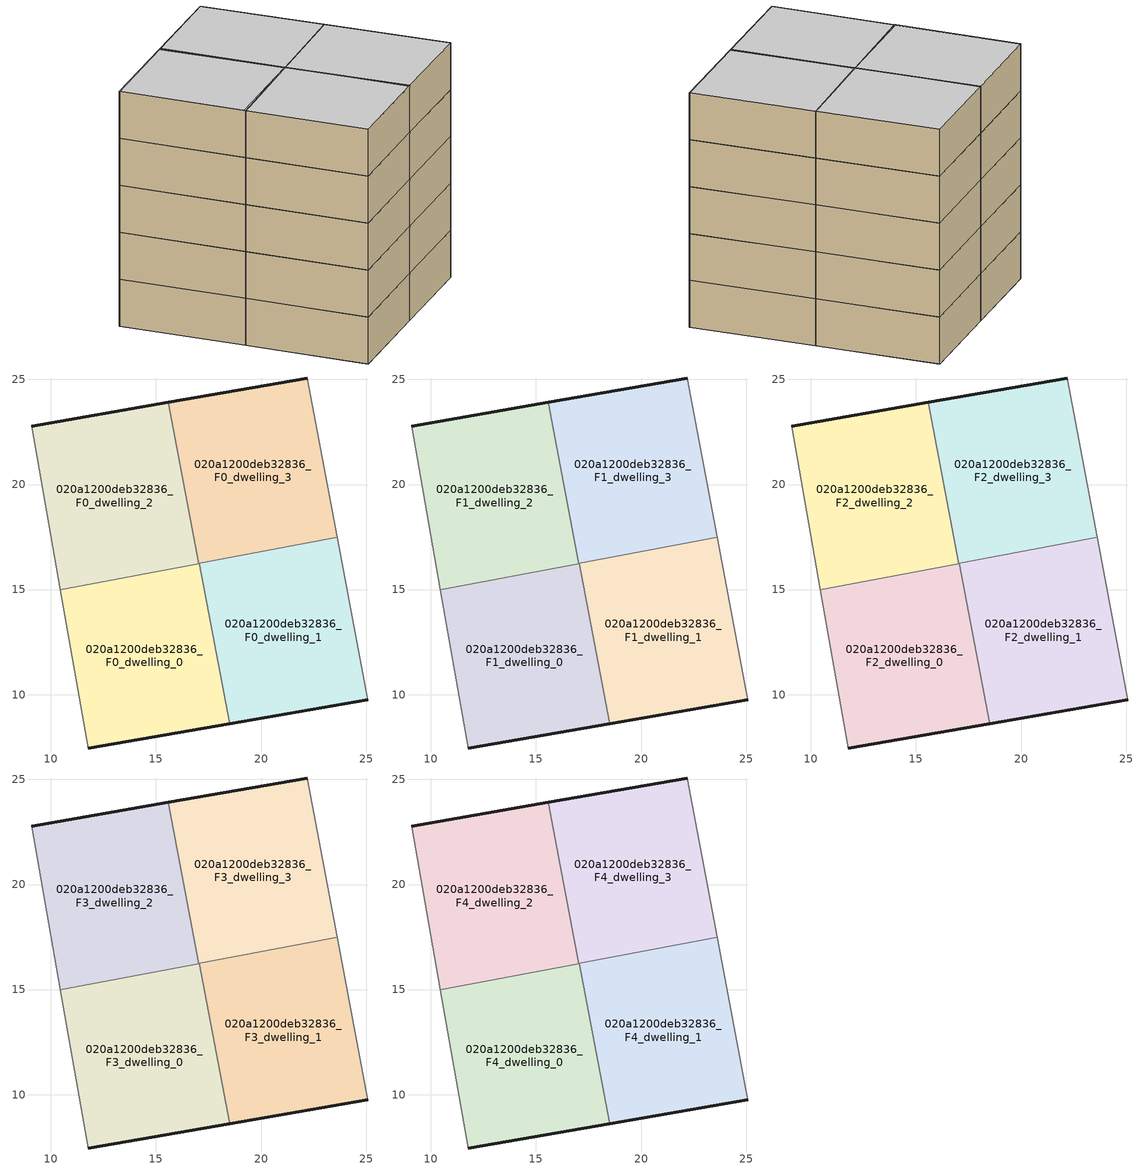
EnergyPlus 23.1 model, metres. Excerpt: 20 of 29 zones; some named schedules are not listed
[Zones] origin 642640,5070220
020a1200deb32836_F0_dwelling_0
 floor ground (EU_floor_Construction): 18.5,8.62 17.06,16.24 10.45,14.99 11.78,7.46 z0
 wall outside (EU_wall_Construction): 18.5,8.62 11.78,7.46 z0:3
 wall adiabatic (EU_wall_Construction): 11.78,7.46 10.45,14.99 z0:3
 wall to 020a1200deb32836_F0_dwelling_1 (EU_wall_Construction): 17.06,16.24 18.5,8.62 z0:3
 wall to 020a1200deb32836_F0_dwelling_2 (EU_wall_Construction): 10.45,14.99 17.02,16.24 z0:3
 wall to 020a1200deb32836_F0_dwelling_3 (EU_wall_Construction): 17.02,16.24 17.06,16.24 z0:3
020a1200deb32836_F0_dwelling_1
 floor ground (EU_floor_Construction): 25.09,9.76 23.63,17.48 17.06,16.24 18.5,8.62 z0
 wall outside (EU_wall_Construction): 25.09,9.76 18.5,8.62 z0:3
 wall adiabatic (EU_wall_Construction): 23.63,17.48 25.09,9.76 z0:3
 wall to 020a1200deb32836_F0_dwelling_3 (EU_wall_Construction): 17.06,16.24 23.63,17.48 z0:3
020a1200deb32836_F0_dwelling_2
 floor ground (EU_floor_Construction): 17.03,16.24 15.57,23.91 9.08,22.77 10.45,14.99 z0
 wall outside (EU_wall_Construction): 9.08,22.77 15.57,23.91 z0:3
 wall adiabatic (EU_wall_Construction): 10.45,14.99 9.08,22.77 z0:3
 wall to 020a1200deb32836_F0_dwelling_3 (EU_wall_Construction): 15.57,23.91 17.03,16.24 z0:3
020a1200deb32836_F0_dwelling_3
 floor ground (EU_floor_Construction): 23.63,17.48 22.19,25.07 15.57,23.91 17.03,16.24 z0
 wall outside (EU_wall_Construction): 15.57,23.91 22.19,25.07 z0:3
 wall adiabatic (EU_wall_Construction): 22.19,25.07 23.63,17.48 z0:3
020a1200deb32836_F1_dwelling_0
 floor to 020a1200deb32836_F0_dwelling_0 (EU_floor_Construction): 18.5,8.62 17.06,16.24 10.45,14.99 11.78,7.46 z3
 wall outside (EU_wall_Construction): 18.5,8.62 11.78,7.46 z3:6
 wall adiabatic (EU_wall_Construction): 11.78,7.46 10.45,14.99 z3:6
 wall to 020a1200deb32836_F1_dwelling_1 (EU_wall_Construction): 17.06,16.24 18.5,8.62 z3:6
 wall to 020a1200deb32836_F1_dwelling_2 (EU_wall_Construction): 10.45,14.99 17.02,16.24 z3:6
 wall to 020a1200deb32836_F1_dwelling_3 (EU_wall_Construction): 17.02,16.24 17.06,16.24 z3:6
020a1200deb32836_F1_dwelling_1
 floor to 020a1200deb32836_F0_dwelling_1 (EU_floor_Construction): 25.09,9.76 23.63,17.48 17.06,16.24 18.5,8.62 z3
 wall outside (EU_wall_Construction): 25.09,9.76 18.5,8.62 z3:6
 wall adiabatic (EU_wall_Construction): 23.63,17.48 25.09,9.76 z3:6
 wall to 020a1200deb32836_F1_dwelling_3 (EU_wall_Construction): 17.06,16.24 23.63,17.48 z3:6
020a1200deb32836_F1_dwelling_2
 floor to 020a1200deb32836_F0_dwelling_2 (EU_floor_Construction): 17.03,16.24 15.57,23.91 9.08,22.77 10.45,14.99 z3
 wall outside (EU_wall_Construction): 9.08,22.77 15.57,23.91 z3:6
 wall adiabatic (EU_wall_Construction): 10.45,14.99 9.08,22.77 z3:6
 wall to 020a1200deb32836_F1_dwelling_3 (EU_wall_Construction): 15.57,23.91 17.03,16.24 z3:6
020a1200deb32836_F1_dwelling_3
 floor to 020a1200deb32836_F0_dwelling_3 (EU_floor_Construction): 23.63,17.48 22.19,25.07 15.57,23.91 17.03,16.24 z3
 wall outside (EU_wall_Construction): 15.57,23.91 22.19,25.07 z3:6
 wall adiabatic (EU_wall_Construction): 22.19,25.07 23.63,17.48 z3:6
020a1200deb32836_F2_dwelling_0
 floor to 020a1200deb32836_F1_dwelling_0 (EU_floor_Construction): 18.5,8.62 17.06,16.24 10.45,14.99 11.78,7.46 z6
 wall outside (EU_wall_Construction): 18.5,8.62 11.78,7.46 z6:9
 wall adiabatic (EU_wall_Construction): 11.78,7.46 10.45,14.99 z6:9
 wall to 020a1200deb32836_F2_dwelling_1 (EU_wall_Construction): 17.06,16.24 18.5,8.62 z6:9
 wall to 020a1200deb32836_F2_dwelling_2 (EU_wall_Construction): 10.45,14.99 17.02,16.24 z6:9
 wall to 020a1200deb32836_F2_dwelling_3 (EU_wall_Construction): 17.02,16.24 17.06,16.24 z6:9
020a1200deb32836_F2_dwelling_1
 floor to 020a1200deb32836_F1_dwelling_1 (EU_floor_Construction): 25.09,9.76 23.63,17.48 17.06,16.24 18.5,8.62 z6
 wall outside (EU_wall_Construction): 25.09,9.76 18.5,8.62 z6:9
 wall adiabatic (EU_wall_Construction): 23.63,17.48 25.09,9.76 z6:9
 wall to 020a1200deb32836_F2_dwelling_3 (EU_wall_Construction): 17.06,16.24 23.63,17.48 z6:9
020a1200deb32836_F2_dwelling_2
 floor to 020a1200deb32836_F1_dwelling_2 (EU_floor_Construction): 17.03,16.24 15.57,23.91 9.08,22.77 10.45,14.99 z6
 wall outside (EU_wall_Construction): 9.08,22.77 15.57,23.91 z6:9
 wall adiabatic (EU_wall_Construction): 10.45,14.99 9.08,22.77 z6:9
 wall to 020a1200deb32836_F2_dwelling_3 (EU_wall_Construction): 15.57,23.91 17.03,16.24 z6:9
020a1200deb32836_F2_dwelling_3
 floor to 020a1200deb32836_F1_dwelling_3 (EU_floor_Construction): 23.63,17.48 22.19,25.07 15.57,23.91 17.03,16.24 z6
 wall outside (EU_wall_Construction): 15.57,23.91 22.19,25.07 z6:9
 wall adiabatic (EU_wall_Construction): 22.19,25.07 23.63,17.48 z6:9
020a1200deb32836_F3_dwelling_0
 floor to 020a1200deb32836_F2_dwelling_0 (EU_floor_Construction): 18.5,8.62 17.06,16.24 10.45,14.99 11.78,7.46 z9
 wall outside (EU_wall_Construction): 18.5,8.62 11.78,7.46 z9:12
 wall adiabatic (EU_wall_Construction): 11.78,7.46 10.45,14.99 z9:12
 wall to 020a1200deb32836_F3_dwelling_1 (EU_wall_Construction): 17.06,16.24 18.5,8.62 z9:12
 wall to 020a1200deb32836_F3_dwelling_2 (EU_wall_Construction): 10.45,14.99 17.02,16.24 z9:12
 wall to 020a1200deb32836_F3_dwelling_3 (EU_wall_Construction): 17.02,16.24 17.06,16.24 z9:12
020a1200deb32836_F3_dwelling_1
 floor to 020a1200deb32836_F2_dwelling_1 (EU_floor_Construction): 25.09,9.76 23.63,17.48 17.06,16.24 18.5,8.62 z9
 wall outside (EU_wall_Construction): 25.09,9.76 18.5,8.62 z9:12
 wall adiabatic (EU_wall_Construction): 23.63,17.48 25.09,9.76 z9:12
 wall to 020a1200deb32836_F3_dwelling_3 (EU_wall_Construction): 17.06,16.24 23.63,17.48 z9:12
020a1200deb32836_F3_dwelling_2
 floor to 020a1200deb32836_F2_dwelling_2 (EU_floor_Construction): 17.03,16.24 15.57,23.91 9.08,22.77 10.45,14.99 z9
 wall outside (EU_wall_Construction): 9.08,22.77 15.57,23.91 z9:12
 wall adiabatic (EU_wall_Construction): 10.45,14.99 9.08,22.77 z9:12
 wall to 020a1200deb32836_F3_dwelling_3 (EU_wall_Construction): 15.57,23.91 17.03,16.24 z9:12
020a1200deb32836_F3_dwelling_3
 floor to 020a1200deb32836_F2_dwelling_3 (EU_floor_Construction): 23.63,17.48 22.19,25.07 15.57,23.91 17.03,16.24 z9
 wall outside (EU_wall_Construction): 15.57,23.91 22.19,25.07 z9:12
 wall adiabatic (EU_wall_Construction): 22.19,25.07 23.63,17.48 z9:12
020a1200deb32836_F4_dwelling_0
 floor to 020a1200deb32836_F3_dwelling_0 (EU_floor_Construction): 18.5,8.62 17.06,16.24 10.45,14.99 11.78,7.46 z12
 wall outside (EU_wall_Construction): 18.5,8.62 11.78,7.46 z12:15
 wall adiabatic (EU_wall_Construction): 11.78,7.46 10.45,14.99 z12:15
 wall to 020a1200deb32836_F4_dwelling_1 (EU_wall_Construction): 17.06,16.24 18.5,8.62 z12:15
 wall to 020a1200deb32836_F4_dwelling_2 (EU_wall_Construction): 10.45,14.99 17.02,16.24 z12:15
 wall to 020a1200deb32836_F4_dwelling_3 (EU_wall_Construction): 17.02,16.24 17.06,16.24 z12:15
 ceiling to 020a1200deb32836_F5_dwelling_1 (EU_floor_Construction): 17.04,16.24 18.39,8.6 11.78,7.46 10.45,14.99 z15
 ceiling to 020a1200deb32836_F5_dwelling_0 (EU_floor_Construction): 17.06,16.24 18.5,8.62 18.39,8.6 17.04,16.24 z15
020a1200deb32836_F4_dwelling_1
 floor to 020a1200deb32836_F3_dwelling_1 (EU_floor_Construction): 25.09,9.76 23.63,17.48 17.06,16.24 18.5,8.62 z12
 wall outside (EU_wall_Construction): 25.09,9.76 18.5,8.62 z12:15
 wall adiabatic (EU_wall_Construction): 23.63,17.48 25.09,9.76 z12:15
 wall to 020a1200deb32836_F4_dwelling_3 (EU_wall_Construction): 17.06,16.24 23.63,17.48 z12:15
 ceiling to 020a1200deb32836_F5_dwelling_0 (EU_floor_Construction): 23.63,17.48 25.09,9.76 18.5,8.62 17.06,16.24 z15
020a1200deb32836_F4_dwelling_2
 floor to 020a1200deb32836_F3_dwelling_2 (EU_floor_Construction): 17.03,16.24 15.57,23.91 9.08,22.77 10.45,14.99 z12
 wall outside (EU_wall_Construction): 9.08,22.77 15.57,23.91 z12:15
 wall adiabatic (EU_wall_Construction): 10.45,14.99 9.08,22.77 z12:15
 wall to 020a1200deb32836_F4_dwelling_3 (EU_wall_Construction): 15.57,23.91 17.03,16.24 z12:15
 ceiling to 020a1200deb32836_F5_dwelling_2 (EU_floor_Construction): 15.57,23.91 17.02,16.27 10.43,15.11 9.08,22.77 z15
 ceiling to 020a1200deb32836_F5_dwelling_1 (EU_floor_Construction): 17.02,16.27 17.02,16.24 10.45,14.99 10.43,15.11 z15
020a1200deb32836_F4_dwelling_3
 floor to 020a1200deb32836_F3_dwelling_3 (EU_floor_Construction): 23.63,17.48 22.19,25.07 15.57,23.91 17.03,16.24 z12
 wall outside (EU_wall_Construction): 15.57,23.91 22.19,25.07 z12:15
 wall adiabatic (EU_wall_Construction): 22.19,25.07 23.63,17.48 z12:15
 ceiling to 020a1200deb32836_F5_dwelling_0 (EU_floor_Construction): 22.19,25.07 23.63,17.48 17.04,16.24 15.69,23.93 z15
 ceiling to 020a1200deb32836_F5_dwelling_2 (EU_floor_Construction): 15.69,23.93 17.04,16.27 17.02,16.27 15.57,23.91 z15
[Building]
EU S2 Campaign: North Axis=0; Terrain=City; Solar Distribution=FullExterior
[Site:Location]
Lyon-Bron: Latitude=45.75; Longitude=5; Time Zone=1; Elevation=198
[SizingPeriod:WeatherFileDays]
AnnualSizingPeriod: Begin Month=1; Begin Day of Month=1; End Month=12; End Day of Month=31; Day of Week for Start Day=Monday; Use Weather File Daylight Saving Period=No; Use Weather File Rain and Snow Indicators=No
[MATERIAL]
EU_InternalMass_Material: Roughness=MediumRough; Thickness=0.1; Conductivity=1; Density=1800; Specific Heat=900; Thermal Absorptance=0.9; Solar Absorptance=0.7; Visible Absorptance=0.7
[MATERIAL:NOMASS] Roughness=MediumRough; Thermal Absorptance=0.9; Solar Absorptance=0.7; Visible Absorptance=0.7
Name | Thermal Resistance
EU_wall_NoMass | 0.776494
EU_floor_NoMass | 0.421597
[CONSTRUCTION]
EU_wall_Construction: EU_wall_NoMass
EU_floor_Construction: EU_floor_NoMass
EU_InternalMass_Construction: EU_InternalMass_Material
[ZONE] Type=1; Multiplier=1; Ceiling Height=autocalculate; Floor Area=autocalculate; Part of Total Floor Area=Yes
Name | Volume
020a1200deb32836_F0_dwelling_0; 020a1200deb32836_F1_dwelling_0; 020a1200deb32836_F2_dwelling_0; 020a1200deb32836_F3_dwelling_0; 020a1200deb32836_F4_dwelling_0 | 156.535
020a1200deb32836_F0_dwelling_1; 020a1200deb32836_F1_dwelling_1; 020a1200deb32836_F2_dwelling_1; 020a1200deb32836_F3_dwelling_1; 020a1200deb32836_F4_dwelling_1 | 156.521
020a1200deb32836_F0_dwelling_2; 020a1200deb32836_F1_dwelling_2; 020a1200deb32836_F2_dwelling_2; 020a1200deb32836_F3_dwelling_2; 020a1200deb32836_F4_dwelling_2 | 156.51
020a1200deb32836_F0_dwelling_3; 020a1200deb32836_F1_dwelling_3; 020a1200deb32836_F2_dwelling_3; 020a1200deb32836_F3_dwelling_3; 020a1200deb32836_F4_dwelling_3 | 156.528
[INTERNALMASS] Construction=EU_InternalMass_Construction
Name | Zone or ZoneList | Surface Area
020a1200deb32836_F0_dwelling_0_EU_InternalMass | 020a1200deb32836_F0_dwelling_0 | 52.178
020a1200deb32836_F0_dwelling_1_EU_InternalMass | 020a1200deb32836_F0_dwelling_1 | 52.1741
020a1200deb32836_F0_dwelling_2_EU_InternalMass | 020a1200deb32836_F0_dwelling_2 | 52.1714
020a1200deb32836_F0_dwelling_3_EU_InternalMass | 020a1200deb32836_F0_dwelling_3 | 52.1755
020a1200deb32836_F1_dwelling_0_EU_InternalMass | 020a1200deb32836_F1_dwelling_0 | 52.178
020a1200deb32836_F1_dwelling_1_EU_InternalMass | 020a1200deb32836_F1_dwelling_1 | 52.1741
020a1200deb32836_F1_dwelling_2_EU_InternalMass | 020a1200deb32836_F1_dwelling_2 | 52.1714
020a1200deb32836_F1_dwelling_3_EU_InternalMass | 020a1200deb32836_F1_dwelling_3 | 52.1755
020a1200deb32836_F2_dwelling_0_EU_InternalMass | 020a1200deb32836_F2_dwelling_0 | 52.178
020a1200deb32836_F2_dwelling_1_EU_InternalMass | 020a1200deb32836_F2_dwelling_1 | 52.1741
020a1200deb32836_F2_dwelling_2_EU_InternalMass | 020a1200deb32836_F2_dwelling_2 | 52.1714
020a1200deb32836_F2_dwelling_3_EU_InternalMass | 020a1200deb32836_F2_dwelling_3 | 52.1755
020a1200deb32836_F3_dwelling_0_EU_InternalMass | 020a1200deb32836_F3_dwelling_0 | 52.178
020a1200deb32836_F3_dwelling_1_EU_InternalMass | 020a1200deb32836_F3_dwelling_1 | 52.1741
020a1200deb32836_F3_dwelling_2_EU_InternalMass | 020a1200deb32836_F3_dwelling_2 | 52.1714
020a1200deb32836_F3_dwelling_3_EU_InternalMass | 020a1200deb32836_F3_dwelling_3 | 52.1755
020a1200deb32836_F4_dwelling_0_EU_InternalMass | 020a1200deb32836_F4_dwelling_0 | 52.178
020a1200deb32836_F4_dwelling_1_EU_InternalMass | 020a1200deb32836_F4_dwelling_1 | 52.1741
020a1200deb32836_F4_dwelling_2_EU_InternalMass | 020a1200deb32836_F4_dwelling_2 | 52.1714
020a1200deb32836_F4_dwelling_3_EU_InternalMass | 020a1200deb32836_F4_dwelling_3 | 52.1755
[OTHEREQUIPMENT] Fuel Type=Electricity; Design Level Calculation Method=Watts/Area; Power per Zone Floor Area=1; Fraction Latent=0; Fraction Radiant=0; Fraction Lost=0; Carbon Dioxide Generation Rate=0; EndUse Subcategory=EU_Step8_InternalGains
Name | Zone or ZoneList or Space or SpaceList | Schedule
EU_Step8_InternalGain_020a1200deb32836_F0_dwelling_0_f000 | 020a1200deb32836_F0_dwelling_0 | EU_Step8_GainSchedule_020a1200deb32836_F0_dwelling_0_f000
EU_Step8_InternalGain_020a1200deb32836_F0_dwelling_1_f000 | 020a1200deb32836_F0_dwelling_1 | EU_Step8_GainSchedule_020a1200deb32836_F0_dwelling_1_f000
EU_Step8_InternalGain_020a1200deb32836_F0_dwelling_2_f000 | 020a1200deb32836_F0_dwelling_2 | EU_Step8_GainSchedule_020a1200deb32836_F0_dwelling_2_f000
EU_Step8_InternalGain_020a1200deb32836_F0_dwelling_3_f000 | 020a1200deb32836_F0_dwelling_3 | EU_Step8_GainSchedule_020a1200deb32836_F0_dwelling_3_f000
EU_Step8_InternalGain_020a1200deb32836_F1_dwelling_0_f000 | 020a1200deb32836_F1_dwelling_0 | EU_Step8_GainSchedule_020a1200deb32836_F1_dwelling_0_f000
EU_Step8_InternalGain_020a1200deb32836_F1_dwelling_1_f000 | 020a1200deb32836_F1_dwelling_1 | EU_Step8_GainSchedule_020a1200deb32836_F1_dwelling_1_f000
EU_Step8_InternalGain_020a1200deb32836_F1_dwelling_2_f000 | 020a1200deb32836_F1_dwelling_2 | EU_Step8_GainSchedule_020a1200deb32836_F1_dwelling_2_f000
EU_Step8_InternalGain_020a1200deb32836_F1_dwelling_3_f000 | 020a1200deb32836_F1_dwelling_3 | EU_Step8_GainSchedule_020a1200deb32836_F1_dwelling_3_f000
EU_Step8_InternalGain_020a1200deb32836_F2_dwelling_0_f000 | 020a1200deb32836_F2_dwelling_0 | EU_Step8_GainSchedule_020a1200deb32836_F2_dwelling_0_f000
EU_Step8_InternalGain_020a1200deb32836_F2_dwelling_1_f000 | 020a1200deb32836_F2_dwelling_1 | EU_Step8_GainSchedule_020a1200deb32836_F2_dwelling_1_f000
EU_Step8_InternalGain_020a1200deb32836_F2_dwelling_2_f000 | 020a1200deb32836_F2_dwelling_2 | EU_Step8_GainSchedule_020a1200deb32836_F2_dwelling_2_f000
EU_Step8_InternalGain_020a1200deb32836_F2_dwelling_3_f000 | 020a1200deb32836_F2_dwelling_3 | EU_Step8_GainSchedule_020a1200deb32836_F2_dwelling_3_f000
EU_Step8_InternalGain_020a1200deb32836_F3_dwelling_0_f000 | 020a1200deb32836_F3_dwelling_0 | EU_Step8_GainSchedule_020a1200deb32836_F3_dwelling_0_f000
EU_Step8_InternalGain_020a1200deb32836_F3_dwelling_1_f000 | 020a1200deb32836_F3_dwelling_1 | EU_Step8_GainSchedule_020a1200deb32836_F3_dwelling_1_f000
EU_Step8_InternalGain_020a1200deb32836_F3_dwelling_2_f000 | 020a1200deb32836_F3_dwelling_2 | EU_Step8_GainSchedule_020a1200deb32836_F3_dwelling_2_f000
EU_Step8_InternalGain_020a1200deb32836_F3_dwelling_3_f000 | 020a1200deb32836_F3_dwelling_3 | EU_Step8_GainSchedule_020a1200deb32836_F3_dwelling_3_f000
EU_Step8_InternalGain_020a1200deb32836_F4_dwelling_0_f000 | 020a1200deb32836_F4_dwelling_0 | EU_Step8_GainSchedule_020a1200deb32836_F4_dwelling_0_f000
EU_Step8_InternalGain_020a1200deb32836_F4_dwelling_1_f000 | 020a1200deb32836_F4_dwelling_1 | EU_Step8_GainSchedule_020a1200deb32836_F4_dwelling_1_f000
EU_Step8_InternalGain_020a1200deb32836_F4_dwelling_2_f000 | 020a1200deb32836_F4_dwelling_2 | EU_Step8_GainSchedule_020a1200deb32836_F4_dwelling_2_f000
EU_Step8_InternalGain_020a1200deb32836_F4_dwelling_3_f000 | 020a1200deb32836_F4_dwelling_3 | EU_Step8_GainSchedule_020a1200deb32836_F4_dwelling_3_f000
[ZONEVENTILATION:DESIGNFLOWRATE] Schedule=EU_AlwaysOn; Design Flow Rate Calculation Method=AirChanges/Hour; Air Changes per Hour=0.693814; Ventilation Type=Natural; Fan Pressure Rise=0; Fan Total Efficiency=1; Constant Term Coefficient=1; Temperature Term Coefficient=0; Velocity Term Coefficient=0; Velocity Squared Term Coefficient=0; Minimum Indoor Temperature=-100; Maximum Indoor Temperature=100; Delta Temperature=-100; Minimum Outdoor Temperature=-100; Maximum Outdoor Temperature=100; Maximum Wind Speed=40
Name | Zone or ZoneList or Space or SpaceList
EU_ConstantAir_020a1200deb32836_F0_dwelling_0 | 020a1200deb32836_F0_dwelling_0
EU_ConstantAir_020a1200deb32836_F0_dwelling_1 | 020a1200deb32836_F0_dwelling_1
EU_ConstantAir_020a1200deb32836_F0_dwelling_2 | 020a1200deb32836_F0_dwelling_2
EU_ConstantAir_020a1200deb32836_F0_dwelling_3 | 020a1200deb32836_F0_dwelling_3
EU_ConstantAir_020a1200deb32836_F1_dwelling_0 | 020a1200deb32836_F1_dwelling_0
EU_ConstantAir_020a1200deb32836_F1_dwelling_1 | 020a1200deb32836_F1_dwelling_1
EU_ConstantAir_020a1200deb32836_F1_dwelling_2 | 020a1200deb32836_F1_dwelling_2
EU_ConstantAir_020a1200deb32836_F1_dwelling_3 | 020a1200deb32836_F1_dwelling_3
EU_ConstantAir_020a1200deb32836_F2_dwelling_0 | 020a1200deb32836_F2_dwelling_0
EU_ConstantAir_020a1200deb32836_F2_dwelling_1 | 020a1200deb32836_F2_dwelling_1
EU_ConstantAir_020a1200deb32836_F2_dwelling_2 | 020a1200deb32836_F2_dwelling_2
EU_ConstantAir_020a1200deb32836_F2_dwelling_3 | 020a1200deb32836_F2_dwelling_3
EU_ConstantAir_020a1200deb32836_F3_dwelling_0 | 020a1200deb32836_F3_dwelling_0
EU_ConstantAir_020a1200deb32836_F3_dwelling_1 | 020a1200deb32836_F3_dwelling_1
EU_ConstantAir_020a1200deb32836_F3_dwelling_2 | 020a1200deb32836_F3_dwelling_2
EU_ConstantAir_020a1200deb32836_F3_dwelling_3 | 020a1200deb32836_F3_dwelling_3
EU_ConstantAir_020a1200deb32836_F4_dwelling_0 | 020a1200deb32836_F4_dwelling_0
EU_ConstantAir_020a1200deb32836_F4_dwelling_1 | 020a1200deb32836_F4_dwelling_1
EU_ConstantAir_020a1200deb32836_F4_dwelling_2 | 020a1200deb32836_F4_dwelling_2
EU_ConstantAir_020a1200deb32836_F4_dwelling_3 | 020a1200deb32836_F4_dwelling_3
[HVACTEMPLATE:THERMOSTAT] Constant Heating Setpoint=20; Constant Cooling Setpoint=50
EU_HeatOnly_020a1200deb32836_F0_dwelling_0; EU_HeatOnly_020a1200deb32836_F0_dwelling_1; EU_HeatOnly_020a1200deb32836_F0_dwelling_2; EU_HeatOnly_020a1200deb32836_F0_dwelling_3; EU_HeatOnly_020a1200deb32836_F1_dwelling_0; EU_HeatOnly_020a1200deb32836_F1_dwelling_1; EU_HeatOnly_020a1200deb32836_F1_dwelling_2; EU_HeatOnly_020a1200deb32836_F1_dwelling_3; EU_HeatOnly_020a1200deb32836_F2_dwelling_0; EU_HeatOnly_020a1200deb32836_F2_dwelling_1; EU_HeatOnly_020a1200deb32836_F2_dwelling_2; EU_HeatOnly_020a1200deb32836_F2_dwelling_3; EU_HeatOnly_020a1200deb32836_F3_dwelling_0; EU_HeatOnly_020a1200deb32836_F3_dwelling_1; EU_HeatOnly_020a1200deb32836_F3_dwelling_2; EU_HeatOnly_020a1200deb32836_F3_dwelling_3; EU_HeatOnly_020a1200deb32836_F4_dwelling_0
